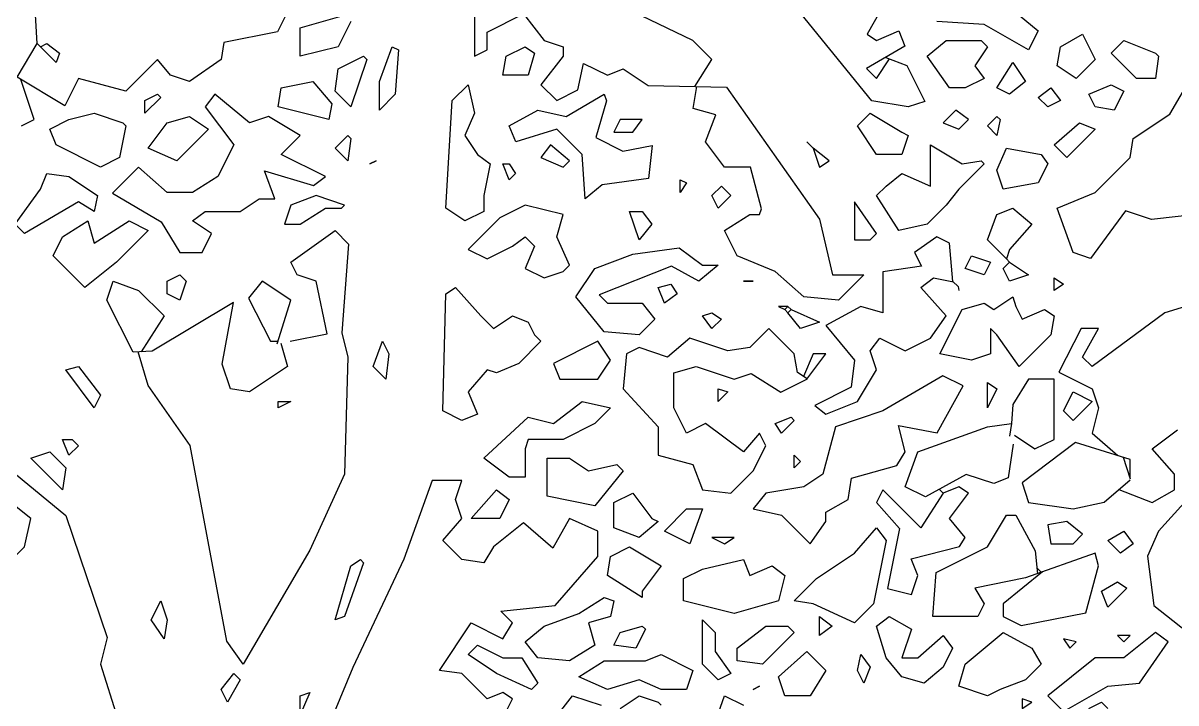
# Model space of a CAD drawing. Header units: millimetres. Extents: x 1211.91 to 1219.54, y 1029.16 to 1038.08.
# Drawn here: x 1214.841 to 1215.802, y 1034.199 to 1034.766 of the extents above; entities that cross this region are included whole.
import ezdxf

# ---------------------------------------------------------------- set-up
doc = ezdxf.new("R2010")
doc.units = ezdxf.units.MM
doc.header["$MEASUREMENT"] = 0
for name, color, linetype in [('Hojas01', 94, 'CONTINUOUS'), ('Hojas02', 62, 'CONTINUOUS'), ('Tronco', 34, 'CONTINUOUS')]:
    doc.layers.add(name, color=color, linetype=linetype)

msp = doc.modelspace()

# ---------------------------------------------------------------- linework, layer by layer
at = {"layer": 'Hojas01', "linetype": 'Continuous'}
for p, q in [((1214.85296, 1034.7493), (1214.85032, 1034.79154)), ((1215.06152, 1034.7757), (1215.05321, 1034.7592)), ((1215.22784, 1034.75881), (1215.2582, 1034.77412)), ((1215.2582, 1034.77412), (1215.27536, 1034.75194)), ((1215.5552, 1034.7757), (1215.54464, 1034.75722)), ((1215.05321, 1034.7592), (1215.00846, 1034.75036)), ((1215.22784, 1034.74402), (1215.22784, 1034.75881)), ((1215.54464, 1034.75722), (1215.55256, 1034.75194)), ((1215.55256, 1034.75194), (1215.57104, 1034.75986)), ((1215.57104, 1034.75986), (1215.57606, 1034.74719)), ((1214.8362, 1034.72132), (1214.85296, 1034.7493)), ((1214.8688, 1034.73346), (1214.85296, 1034.7493)), ((1214.8556, 1034.74666), (1214.86088, 1034.7493)), ((1214.86088, 1034.7493), (1214.87144, 1034.74138)), ((1215.00846, 1034.75036), (1215.00608, 1034.7361)), ((1215.21728, 1034.73874), (1215.22784, 1034.74402)), ((1215.27536, 1034.75194), (1215.2912, 1034.74666)), ((1215.2912, 1034.74666), (1215.2912, 1034.73874)), ((1215.57606, 1034.74719), (1215.54425, 1034.72858)), ((1214.87144, 1034.74138), (1214.8688, 1034.73346)), ((1214.95328, 1034.7361), (1214.92688, 1034.7097)), ((1214.96384, 1034.7229), (1214.95328, 1034.7361)), ((1215.00608, 1034.7361), (1214.97968, 1034.71762)), ((1215.2912, 1034.73874), (1215.27272, 1034.71498)), ((1215.55256, 1034.72026), (1215.56339, 1034.73663)), ((1215.56009, 1034.73782), (1215.57777, 1034.73109)), ((1215.30348, 1034.71063), (1215.30823, 1034.7328)), ((1215.30823, 1034.7328), (1215.32816, 1034.7229)), ((1215.32816, 1034.7229), (1215.34136, 1034.72818)), ((1215.34136, 1034.72818), (1215.36209, 1034.71432)), ((1215.54425, 1034.72858), (1215.55256, 1034.72026)), ((1214.87593, 1034.69743), (1214.8362, 1034.72132)), ((1214.85032, 1034.68594), (1214.8391, 1034.71947)), ((1214.88728, 1034.72026), (1214.87593, 1034.69743)), ((1214.92688, 1034.7097), (1214.88728, 1034.72026)), ((1214.97968, 1034.71762), (1214.96384, 1034.7229)), ((1215.27272, 1034.71498), (1215.28592, 1034.70178)), ((1215.79703, 1034.69043), (1215.81603, 1034.72317)), ((1215.0008, 1034.70706), (1214.99288, 1034.6965)), ((1215.02984, 1034.6833), (1215.0008, 1034.70706)), ((1215.28592, 1034.70178), (1215.30348, 1034.71063)), ((1215.29384, 1034.68858), (1215.32552, 1034.70706)), ((1215.32552, 1034.70706), (1215.32737, 1034.70152)), ((1215.39971, 1034.69518), (1215.40274, 1034.71353)), ((1214.99288, 1034.6965), (1215.01664, 1034.66482)), ((1215.32737, 1034.70152), (1215.31839, 1034.67103)), ((1215.41845, 1034.69004), (1215.39971, 1034.69518)), ((1214.83976, 1034.68066), (1214.85032, 1034.68594)), ((1215.04568, 1034.68858), (1215.02984, 1034.6833)), ((1215.07208, 1034.67274), (1215.04568, 1034.68858)), ((1215.24632, 1034.68066), (1215.27008, 1034.69386)), ((1215.27008, 1034.69386), (1215.29384, 1034.68858)), ((1215.41, 1034.66746), (1215.41845, 1034.69004)), ((1215.7664, 1034.6701), (1215.79703, 1034.69043)), ((1215.25173, 1034.66733), (1215.24632, 1034.68066)), ((1215.28605, 1034.67789), (1215.25173, 1034.66733)), ((1215.30704, 1034.6569), (1215.28605, 1034.67789)), ((1215.05624, 1034.6569), (1215.07208, 1034.67274)), ((1215.31839, 1034.67103), (1215.3411, 1034.65968)), ((1215.42584, 1034.64634), (1215.41, 1034.66746)), ((1215.76376, 1034.65426), (1215.7664, 1034.6701)), ((1215.01664, 1034.66482), (1215.00344, 1034.63842)), ((1215.0932, 1034.63842), (1215.05624, 1034.6569)), ((1215.30968, 1034.61994), (1215.30704, 1034.6569)), ((1215.3411, 1034.65968), (1215.36539, 1034.6643)), ((1215.36539, 1034.6643), (1215.36235, 1034.63671)), ((1215.73472, 1034.62522), (1215.76376, 1034.65426)), ((1214.93744, 1034.64634), (1214.91566, 1034.62456)), ((1214.9612, 1034.62522), (1214.93744, 1034.64634)), ((1215.00344, 1034.63842), (1214.98232, 1034.62522)), ((1215.05096, 1034.61994), (1215.04225, 1034.64318)), ((1215.04225, 1034.64318), (1215.0833, 1034.6309)), ((1215.0833, 1034.6309), (1215.0932, 1034.63842)), ((1215.44749, 1034.64634), (1215.42584, 1034.64634)), ((1215.45647, 1034.6115), (1215.44749, 1034.64634)), ((1215.32367, 1034.63156), (1215.30968, 1034.61994)), ((1215.36235, 1034.63671), (1215.32367, 1034.63156)), ((1214.91566, 1034.62456), (1214.95632, 1034.6008)), ((1214.98232, 1034.62522), (1214.9612, 1034.62522)), ((1215.02192, 1034.60938), (1215.03776, 1034.61994)), ((1215.03776, 1034.61994), (1215.05096, 1034.61994)), ((1214.98232, 1034.60146), (1214.99288, 1034.60938)), ((1214.99288, 1034.60938), (1215.02192, 1034.60938)), ((1215.45488, 1034.60674), (1215.45647, 1034.6115)), ((1214.95632, 1034.6008), (1214.97176, 1034.57506)), ((1214.99816, 1034.5909), (1214.98232, 1034.60146)), ((1215.42584, 1034.59354), (1215.44696, 1034.60674)), ((1215.44696, 1034.60674), (1215.45488, 1034.60674)), ((1214.99024, 1034.57506), (1214.99816, 1034.5909)), ((1215.06416, 1034.56714), (1215.10112, 1034.59354)), ((1215.4364, 1034.57242), (1215.42584, 1034.59354)), ((1214.97176, 1034.57506), (1214.99024, 1034.57506)), ((1215.3176, 1034.56186), (1215.34941, 1034.57374)), ((1215.34941, 1034.57374), (1215.38809, 1034.57889)), ((1215.38809, 1034.57889), (1215.40736, 1034.5645)), ((1215.46808, 1034.55922), (1215.4364, 1034.57242)), ((1215.06944, 1034.55658), (1215.06416, 1034.56714)), ((1215.30176, 1034.5381), (1215.3176, 1034.56186)), ((1215.38149, 1034.56371), (1215.3213, 1034.53969)), ((1215.40446, 1034.55117), (1215.38149, 1034.56371)), ((1215.42056, 1034.5645), (1215.40446, 1034.55117)), ((1215.40736, 1034.5645), (1215.42056, 1034.5645)), ((1214.91104, 1034.53546), (1214.91632, 1034.5513)), ((1214.91632, 1034.5513), (1214.93744, 1034.54338)), ((1215.0404, 1034.5513), (1215.02892, 1034.53692)), ((1215.06416, 1034.53546), (1215.0404, 1034.5513)), ((1215.08528, 1034.5513), (1215.06944, 1034.55658)), ((1215.09452, 1034.50735), (1215.08528, 1034.5513)), ((1215.49184, 1034.5381), (1215.46808, 1034.55922)), ((1215.542, 1034.55658), (1215.52088, 1034.53546)), ((1215.55784, 1034.55896), (1215.55784, 1034.5249)), ((1215.58952, 1034.54602), (1215.60008, 1034.55394)), ((1215.60008, 1034.55394), (1215.61658, 1034.55064)), ((1215.62041, 1034.54682), (1215.61619, 1034.55104)), ((1214.93744, 1034.54338), (1214.95856, 1034.52226)), ((1215.61064, 1034.52226), (1215.58952, 1034.54602)), ((1215.62041, 1034.54682), (1215.6212, 1034.54338)), ((1214.93282, 1034.4919), (1214.91104, 1034.53546)), ((1215.01651, 1034.53335), (1214.94879, 1034.49283)), ((1215.00714, 1034.482), (1215.01651, 1034.53335)), ((1215.02892, 1034.53692), (1215.04727, 1034.50114)), ((1215.05294, 1034.49903), (1215.06416, 1034.53546)), ((1215.32552, 1034.50906), (1215.30176, 1034.5381)), ((1215.3213, 1034.53969), (1215.32816, 1034.53282)), ((1215.32816, 1034.53282), (1215.3572, 1034.53282)), ((1215.3572, 1034.53282), (1215.36776, 1034.51962)), ((1215.52088, 1034.53546), (1215.49184, 1034.5381)), ((1214.95856, 1034.52226), (1214.93955, 1034.4923)), ((1215.53936, 1034.53018), (1215.51032, 1034.51434)), ((1215.55784, 1034.5249), (1215.53936, 1034.53018)), ((1215.59744, 1034.50378), (1215.61064, 1034.52226)), ((1215.36776, 1034.51962), (1215.35456, 1034.50642)), ((1215.51032, 1034.51434), (1215.53408, 1034.4853)), ((1215.06377, 1034.50114), (1215.09452, 1034.50735)), ((1215.35456, 1034.50642), (1215.32552, 1034.50906)), ((1215.3968, 1034.50378), (1215.37832, 1034.48794)), ((1215.42848, 1034.49322), (1215.3968, 1034.50378)), ((1215.4628, 1034.5117), (1215.44696, 1034.49586)), ((1215.48392, 1034.49058), (1215.4628, 1034.5117)), ((1215.54728, 1034.49322), (1215.5552, 1034.50378)), ((1215.5552, 1034.50378), (1215.57632, 1034.49322)), ((1215.57632, 1034.49322), (1215.59744, 1034.50378)), ((1215.72311, 1034.5117), (1215.70449, 1034.4754)), ((1214.94879, 1034.49283), (1214.93282, 1034.4919)), ((1215.04727, 1034.50114), (1215.0536, 1034.50114)), ((1215.05598, 1034.49956), (1215.06152, 1034.48002)), ((1215.35456, 1034.49586), (1215.344, 1034.49058)), ((1215.37832, 1034.48794), (1215.35456, 1034.49586)), ((1215.44696, 1034.49586), (1215.42848, 1034.49322)), ((1215.55256, 1034.47738), (1215.54728, 1034.49322)), ((1215.344, 1034.49058), (1215.34136, 1034.46154)), ((1215.48656, 1034.47514), (1215.48392, 1034.49058)), ((1215.49976, 1034.49058), (1215.49171, 1034.47184)), ((1215.49448, 1034.46946), (1215.51032, 1034.49058)), ((1215.51032, 1034.49058), (1215.49976, 1034.49058)), ((1215.53408, 1034.4853), (1215.53131, 1034.46286)), ((1215.014, 1034.46154), (1215.00714, 1034.482)), ((1215.06152, 1034.48002), (1215.02984, 1034.4589)), ((1215.3836, 1034.47474), (1215.40208, 1034.48002)), ((1215.3836, 1034.4457), (1215.3836, 1034.47474)), ((1215.40208, 1034.48002), (1215.43376, 1034.46946)), ((1215.43376, 1034.46946), (1215.44802, 1034.47422)), ((1215.44802, 1034.47422), (1215.47257, 1034.45851)), ((1215.49475, 1034.46986), (1215.48656, 1034.47514)), ((1215.53672, 1034.45098), (1215.55256, 1034.47738)), ((1215.70449, 1034.4754), (1215.73208, 1034.46154)), ((1215.47257, 1034.45851), (1215.49488, 1034.46973)), ((1215.60761, 1034.47237), (1215.55771, 1034.44306)), ((1215.62463, 1034.46379), (1215.60761, 1034.47237)), ((1215.67928, 1034.46946), (1215.66608, 1034.44834)), ((1215.7004, 1034.46946), (1215.67928, 1034.46946)), ((1215.7004, 1034.4193), (1215.7004, 1034.46946)), ((1215.02984, 1034.4589), (1215.014, 1034.46154)), ((1215.34136, 1034.46154), (1215.3704, 1034.42986)), ((1215.53131, 1034.46286), (1215.50095, 1034.44755)), ((1215.60312, 1034.42485), (1215.62463, 1034.46379)), ((1215.73208, 1034.46154), (1215.73736, 1034.4457)), ((1215.39416, 1034.42458), (1215.3836, 1034.4457)), ((1215.50095, 1034.44755), (1215.51032, 1034.44042)), ((1215.51032, 1034.44042), (1215.53672, 1034.45098)), ((1215.66608, 1034.44834), (1215.66489, 1034.43237)), ((1215.73736, 1034.4457), (1215.73208, 1034.42458)), ((1215.55771, 1034.44306), (1215.51824, 1034.42986)), ((1215.3704, 1034.42986), (1215.3704, 1034.4061)), ((1215.41, 1034.4325), (1215.39416, 1034.42458)), ((1215.44168, 1034.40874), (1215.41, 1034.4325)), ((1215.51824, 1034.42986), (1215.50768, 1034.39026)), ((1215.57632, 1034.40874), (1215.57078, 1034.43079)), ((1215.57078, 1034.43079), (1215.60312, 1034.42485)), ((1215.58688, 1034.40874), (1215.64496, 1034.42986)), ((1215.64496, 1034.42986), (1215.66489, 1034.43237)), ((1215.66489, 1034.43237), (1215.66344, 1034.42194)), ((1215.78224, 1034.41138), (1215.80336, 1034.42722)), ((1215.45488, 1034.42458), (1215.44168, 1034.40874)), ((1215.46016, 1034.41402), (1215.45488, 1034.42458)), ((1215.6674, 1034.42274), (1215.68456, 1034.41138)), ((1215.71822, 1034.4168), (1215.67374, 1034.38314)), ((1215.68456, 1034.41138), (1215.7004, 1034.4193)), ((1215.76376, 1034.40254), (1215.71822, 1034.4168)), ((1215.73208, 1034.42458), (1215.7536, 1034.40571)), ((1215.4496, 1034.3929), (1215.46016, 1034.41402)), ((1215.56946, 1034.39739), (1215.57632, 1034.40874)), ((1215.57632, 1034.3797), (1215.58688, 1034.40874)), ((1215.66635, 1034.41521), (1215.66225, 1034.3871)), ((1215.80072, 1034.39026), (1215.78224, 1034.41138)), ((1215.3704, 1034.4061), (1215.39944, 1034.39818)), ((1215.39944, 1034.39818), (1215.40736, 1034.37706)), ((1215.53171, 1034.38696), (1215.56946, 1034.39739)), ((1215.76429, 1034.38604), (1215.75822, 1034.40426)), ((1215.76376, 1034.38762), (1215.76376, 1034.40254)), ((1215.43112, 1034.37442), (1215.4496, 1034.3929)), ((1215.50768, 1034.39026), (1215.49184, 1034.3797)), ((1215.5288, 1034.36914), (1215.53171, 1034.38696)), ((1215.62727, 1034.39), (1215.59322, 1034.37126)), ((1215.65024, 1034.38234), (1215.62727, 1034.39)), ((1215.66225, 1034.3871), (1215.65024, 1034.38234)), ((1215.80072, 1034.37706), (1215.80072, 1034.39026)), ((1215.20144, 1034.36914), (1215.20672, 1034.38498)), ((1215.49184, 1034.3797), (1215.46016, 1034.37442)), ((1215.59322, 1034.37126), (1215.57632, 1034.3797)), ((1215.608, 1034.37442), (1215.60483, 1034.37759)), ((1215.6212, 1034.3797), (1215.608, 1034.37442)), ((1215.62912, 1034.37442), (1215.6212, 1034.3797)), ((1215.67374, 1034.38314), (1215.67928, 1034.3665)), ((1215.74211, 1034.36703), (1215.76376, 1034.38564)), ((1215.75452, 1034.37759), (1215.78224, 1034.3665)), ((1215.20672, 1034.3533), (1215.20144, 1034.36914)), ((1215.40736, 1034.37706), (1215.43112, 1034.37442)), ((1215.46016, 1034.37442), (1215.4496, 1034.36122)), ((1215.51032, 1034.35858), (1215.5288, 1034.36914)), ((1215.55784, 1034.37706), (1215.55256, 1034.3665)), ((1215.58952, 1034.34538), (1215.55784, 1034.37706)), ((1215.608, 1034.37442), (1215.58952, 1034.34538)), ((1215.61328, 1034.3533), (1215.62912, 1034.37442)), ((1215.78224, 1034.3665), (1215.80072, 1034.37706)), ((1215.81128, 1034.36914), (1215.78752, 1034.34274)), ((1214.84768, 1034.3533), (1214.83395, 1034.36426)), ((1215.4496, 1034.36122), (1215.47336, 1034.35594)), ((1215.51032, 1034.35066), (1215.51032, 1034.35858)), ((1215.55256, 1034.3665), (1215.57157, 1034.34486)), ((1215.67928, 1034.3665), (1215.71624, 1034.36122)), ((1215.71624, 1034.36122), (1215.74211, 1034.36703)), ((1214.8424, 1034.32954), (1214.84768, 1034.3533)), ((1215.19088, 1034.33482), (1215.20672, 1034.3533)), ((1215.25833, 1034.34974), (1215.23312, 1034.32954)), ((1215.28275, 1034.32862), (1215.25833, 1034.34974)), ((1215.29648, 1034.3533), (1215.28275, 1034.32862)), ((1215.32024, 1034.34274), (1215.29648, 1034.3533)), ((1215.47336, 1034.35594), (1215.49712, 1034.33218)), ((1215.49712, 1034.33218), (1215.51032, 1034.35066)), ((1215.62648, 1034.33746), (1215.61328, 1034.3533)), ((1215.64496, 1034.32954), (1215.6608, 1034.35594)), ((1215.6608, 1034.35594), (1215.66872, 1034.35594)), ((1215.66872, 1034.35594), (1215.68483, 1034.32638)), ((1215.32024, 1034.32162), (1215.32024, 1034.34274)), ((1215.57157, 1034.34486), (1215.56167, 1034.29496)), ((1215.78752, 1034.34274), (1215.77828, 1034.32189)), ((1214.82656, 1034.3137), (1214.8424, 1034.32954)), ((1215.20672, 1034.31898), (1215.19088, 1034.33482)), ((1215.23312, 1034.32954), (1215.2252, 1034.31634)), ((1215.58134, 1034.31951), (1215.6216, 1034.33007)), ((1215.60219, 1034.30816), (1215.64496, 1034.32954)), ((1215.6216, 1034.33007), (1215.62648, 1034.33746)), ((1215.28447, 1034.2807), (1215.32024, 1034.32162)), ((1215.73472, 1034.32426), (1215.67651, 1034.30367)), ((1215.68483, 1034.32638), (1215.68654, 1034.30724)), ((1215.73736, 1034.3137), (1215.73472, 1034.32426)), ((1215.77828, 1034.32189), (1215.78369, 1034.28084)), ((1215.2252, 1034.31634), (1215.20672, 1034.31898)), ((1215.58688, 1034.30578), (1215.58134, 1034.31951)), ((1215.68984, 1034.30842), (1215.68601, 1034.31225)), ((1215.72693, 1034.2745), (1215.73736, 1034.3137)), ((1215.5816, 1034.28994), (1215.58688, 1034.30578)), ((1215.59942, 1034.27146), (1215.60219, 1034.30816)), ((1215.67651, 1034.30367), (1215.6344, 1034.29522)), ((1215.69077, 1034.30869), (1215.65816, 1034.28202)), ((1215.56167, 1034.29496), (1215.5816, 1034.28994)), ((1215.6344, 1034.29522), (1215.64232, 1034.28202)), ((1215.64232, 1034.28202), (1215.63704, 1034.27146)), ((1215.65816, 1034.28202), (1215.65816, 1034.27146)), ((1215.23919, 1034.27595), (1215.28447, 1034.2807)), ((1215.24896, 1034.26618), (1215.23919, 1034.27595)), ((1215.67308, 1034.26394), (1215.72693, 1034.2745)), ((1215.78369, 1034.28084), (1215.82184, 1034.25034)), ((1215.18824, 1034.22658), (1215.21464, 1034.26618)), ((1215.21464, 1034.26618), (1215.24104, 1034.25298)), ((1215.24104, 1034.25298), (1215.24896, 1034.26618)), ((1215.63704, 1034.27146), (1215.59942, 1034.27146)), ((1215.65816, 1034.27146), (1215.67308, 1034.26394)), ((1215.20672, 1034.22394), (1215.18824, 1034.22658)), ((1215.22784, 1034.20282), (1215.20672, 1034.22394)), ((1215.24104, 1034.2081), (1215.22784, 1034.20282)), ((1215.24896, 1034.20282), (1215.24104, 1034.2081)), ((1215.24368, 1034.19226), (1215.24896, 1034.20282))]:
    msp.add_line(p, q, dxfattribs=at)
at = {"layer": 'Hojas02', "linetype": 'Continuous'}
for p, q in [((1215.07208, 1034.7625), (1215.10904, 1034.77306)), ((1215.67136, 1034.77306), (1215.6872, 1034.75986)), ((1215.07208, 1034.73874), (1215.07208, 1034.7625)), ((1215.11432, 1034.76778), (1215.10376, 1034.74666)), ((1215.64232, 1034.76514), (1215.60272, 1034.76778)), ((1215.67928, 1034.74402), (1215.64232, 1034.76514)), ((1215.6872, 1034.75986), (1215.67928, 1034.74402)), ((1215.70568, 1034.74666), (1215.72416, 1034.75722)), ((1215.72416, 1034.75722), (1215.73472, 1034.7361)), ((1215.10376, 1034.74666), (1215.07208, 1034.73874)), ((1215.13808, 1034.71762), (1215.14864, 1034.74666)), ((1215.14864, 1034.74666), (1215.15392, 1034.74402)), ((1215.15392, 1034.74402), (1215.15128, 1034.70706)), ((1215.24368, 1034.73874), (1215.25952, 1034.74666)), ((1215.25952, 1034.74666), (1215.26744, 1034.74138)), ((1215.5948, 1034.73874), (1215.61064, 1034.75194)), ((1215.61064, 1034.75194), (1215.63968, 1034.75194)), ((1215.64496, 1034.74666), (1215.6344, 1034.73082)), ((1215.63968, 1034.75194), (1215.64496, 1034.74666)), ((1215.70304, 1034.73082), (1215.70568, 1034.74666)), ((1215.74792, 1034.74138), (1215.75848, 1034.75194)), ((1215.75848, 1034.75194), (1215.78488, 1034.74138)), ((1215.10376, 1034.72818), (1215.12488, 1034.73874)), ((1215.12752, 1034.7361), (1215.11432, 1034.6965)), ((1215.12488, 1034.73874), (1215.12752, 1034.7361)), ((1215.24104, 1034.7229), (1215.24368, 1034.73874)), ((1215.26744, 1034.74138), (1215.26216, 1034.7229)), ((1215.61328, 1034.71234), (1215.5948, 1034.73874)), ((1215.65288, 1034.71234), (1215.66608, 1034.73346)), ((1215.66608, 1034.73346), (1215.67664, 1034.71762)), ((1215.73472, 1034.7361), (1215.71888, 1034.72026)), ((1215.76904, 1034.72026), (1215.74792, 1034.74138)), ((1215.78488, 1034.74138), (1215.78752, 1034.73874)), ((1215.78752, 1034.73874), (1215.78488, 1034.72026)), ((1215.10112, 1034.7097), (1215.10376, 1034.72818)), ((1215.6344, 1034.73082), (1215.64232, 1034.72026)), ((1215.71888, 1034.72026), (1215.70304, 1034.73082)), ((1215.05624, 1034.71234), (1215.08264, 1034.71762)), ((1215.08264, 1034.71762), (1215.09848, 1034.69914)), ((1215.13808, 1034.69386), (1215.13808, 1034.71762)), ((1215.212, 1034.71498), (1215.21728, 1034.69122)), ((1215.26216, 1034.7229), (1215.24104, 1034.7229)), ((1215.64232, 1034.72026), (1215.62648, 1034.71234)), ((1215.67664, 1034.71762), (1215.66344, 1034.70706)), ((1215.72944, 1034.70706), (1215.74792, 1034.71498)), ((1215.74792, 1034.71498), (1215.75848, 1034.7097)), ((1215.78488, 1034.72026), (1215.76904, 1034.72026)), ((1214.94272, 1034.70178), (1214.95328, 1034.70706)), ((1214.95592, 1034.70442), (1214.94272, 1034.69122)), ((1214.95328, 1034.70706), (1214.95592, 1034.70442)), ((1215.0536, 1034.6965), (1215.05624, 1034.71234)), ((1215.11432, 1034.6965), (1215.10112, 1034.7097)), ((1215.15128, 1034.70706), (1215.13808, 1034.69386)), ((1215.62648, 1034.71234), (1215.61328, 1034.71234)), ((1215.66344, 1034.70706), (1215.65288, 1034.71234)), ((1215.6872, 1034.70442), (1215.69776, 1034.71234)), ((1215.69512, 1034.6965), (1215.6872, 1034.70442)), ((1215.69776, 1034.71234), (1215.70568, 1034.70178)), ((1215.73472, 1034.6965), (1215.72944, 1034.70706)), ((1215.75848, 1034.7097), (1215.75056, 1034.69386)), ((1214.94272, 1034.69122), (1214.94272, 1034.70178)), ((1215.09584, 1034.68594), (1215.0536, 1034.6965)), ((1215.09848, 1034.69914), (1215.09584, 1034.68594)), ((1215.70568, 1034.70178), (1215.69512, 1034.6965)), ((1215.75056, 1034.69386), (1215.73472, 1034.6965)), ((1214.86352, 1034.67802), (1214.87936, 1034.68594)), ((1214.87936, 1034.68594), (1214.90048, 1034.69122)), ((1214.90048, 1034.69122), (1214.92424, 1034.6833)), ((1214.9612, 1034.6833), (1214.97968, 1034.68858)), ((1214.97968, 1034.68858), (1214.99552, 1034.67802)), ((1215.21728, 1034.69122), (1215.20936, 1034.67274)), ((1215.33872, 1034.68594), (1215.33344, 1034.67538)), ((1215.3572, 1034.68594), (1215.33872, 1034.68594)), ((1215.34928, 1034.67538), (1215.3572, 1034.68594)), ((1215.53672, 1034.68066), (1215.54728, 1034.69122)), ((1215.54728, 1034.69122), (1215.57368, 1034.67538)), ((1215.61856, 1034.69386), (1215.608, 1034.6833)), ((1215.62912, 1034.68594), (1215.61856, 1034.69386)), ((1215.6212, 1034.67802), (1215.62912, 1034.68594)), ((1215.64496, 1034.68066), (1215.65288, 1034.68858)), ((1215.65288, 1034.68858), (1215.65552, 1034.68594)), ((1215.65552, 1034.68594), (1215.65288, 1034.67274)), ((1214.8688, 1034.66482), (1214.86352, 1034.67802)), ((1214.92688, 1034.68066), (1214.9216, 1034.65426)), ((1214.92424, 1034.6833), (1214.92688, 1034.68066)), ((1214.94536, 1034.66218), (1214.9612, 1034.6833)), ((1214.99552, 1034.67802), (1214.96912, 1034.65162)), ((1215.33344, 1034.67538), (1215.34928, 1034.67538)), ((1215.55256, 1034.6569), (1215.53672, 1034.68066)), ((1215.57368, 1034.67538), (1215.57896, 1034.67274)), ((1215.608, 1034.6833), (1215.6212, 1034.67802)), ((1215.65288, 1034.67274), (1215.64496, 1034.68066)), ((1215.7004, 1034.66482), (1215.72152, 1034.6833)), ((1215.73472, 1034.67802), (1215.71096, 1034.65426)), ((1215.72152, 1034.6833), (1215.73472, 1034.67802)), ((1215.10112, 1034.66218), (1215.11168, 1034.67274)), ((1215.11168, 1034.67274), (1215.11432, 1034.6701)), ((1215.11432, 1034.6701), (1215.11168, 1034.65162)), ((1215.20936, 1034.67274), (1215.21992, 1034.6569)), ((1215.49976, 1034.66218), (1215.49448, 1034.66746)), ((1215.49448, 1034.66746), (1215.49976, 1034.66218)), ((1215.57896, 1034.67274), (1215.57368, 1034.6569)), ((1214.90576, 1034.64634), (1214.8688, 1034.66482)), ((1214.96912, 1034.65162), (1214.94536, 1034.66218)), ((1215.11168, 1034.65162), (1215.10112, 1034.66218)), ((1215.21992, 1034.6569), (1215.23048, 1034.64898)), ((1215.28064, 1034.66482), (1215.27272, 1034.65426)), ((1215.29648, 1034.65162), (1215.28064, 1034.66482)), ((1215.49976, 1034.66218), (1215.50504, 1034.64634)), ((1215.51296, 1034.65162), (1215.49976, 1034.66218)), ((1215.57368, 1034.6569), (1215.55256, 1034.6569)), ((1215.59744, 1034.64634), (1215.59744, 1034.66482)), ((1215.59744, 1034.66482), (1215.62384, 1034.64898)), ((1215.65288, 1034.6437), (1215.6608, 1034.66218)), ((1215.6608, 1034.66218), (1215.68984, 1034.6569)), ((1215.68984, 1034.6569), (1215.69512, 1034.64898)), ((1215.71096, 1034.65426), (1215.7004, 1034.66482)), ((1214.9216, 1034.65426), (1214.90576, 1034.64634)), ((1215.13544, 1034.65162), (1215.13016, 1034.64898)), ((1215.13016, 1034.64898), (1215.13544, 1034.65162)), ((1215.23048, 1034.64898), (1215.2252, 1034.62258)), ((1215.24632, 1034.63578), (1215.24104, 1034.64898)), ((1215.24104, 1034.64898), (1215.24632, 1034.64898)), ((1215.24632, 1034.64898), (1215.2516, 1034.64106)), ((1215.27272, 1034.65426), (1215.2912, 1034.64634)), ((1215.2912, 1034.64634), (1215.29648, 1034.65162)), ((1215.50504, 1034.64634), (1215.51296, 1034.65162)), ((1215.64232, 1034.64898), (1215.6212, 1034.62786)), ((1215.62384, 1034.64898), (1215.63968, 1034.65162)), ((1215.63968, 1034.65162), (1215.64232, 1034.64898)), ((1215.69512, 1034.64898), (1215.6872, 1034.63314)), ((1214.8556, 1034.62786), (1214.86088, 1034.64106)), ((1214.86088, 1034.64106), (1214.87936, 1034.63842)), ((1214.87936, 1034.63842), (1214.90312, 1034.62258)), ((1215.2516, 1034.64106), (1215.24632, 1034.63578)), ((1215.56048, 1034.6305), (1215.57368, 1034.64106)), ((1215.57368, 1034.64106), (1215.59744, 1034.6305)), ((1215.59744, 1034.6305), (1215.59744, 1034.64634)), ((1215.65816, 1034.62786), (1215.65288, 1034.6437)), ((1214.83448, 1034.59882), (1214.8556, 1034.62786)), ((1215.38888, 1034.62522), (1215.38888, 1034.63578)), ((1215.38888, 1034.63578), (1215.39416, 1034.63314)), ((1215.39416, 1034.63314), (1215.38888, 1034.62522)), ((1215.41528, 1034.62258), (1215.4232, 1034.6305)), ((1215.4232, 1034.6305), (1215.43112, 1034.62258)), ((1215.55256, 1034.62258), (1215.56048, 1034.6305)), ((1215.6212, 1034.62786), (1215.61064, 1034.61466)), ((1215.6872, 1034.63314), (1215.65816, 1034.62786)), ((1214.90312, 1034.62258), (1214.90048, 1034.60938)), ((1215.08528, 1034.62258), (1215.06416, 1034.61466)), ((1215.10904, 1034.61466), (1215.08528, 1034.62258)), ((1215.2252, 1034.62258), (1215.2252, 1034.60938)), ((1215.42056, 1034.61202), (1215.41528, 1034.62258)), ((1215.43112, 1034.62258), (1215.42056, 1034.61202)), ((1215.57104, 1034.59354), (1215.55256, 1034.62258)), ((1214.88728, 1034.6173), (1214.8424, 1034.5909)), ((1214.90048, 1034.60938), (1214.88728, 1034.6173)), ((1215.06416, 1034.61466), (1215.05888, 1034.59882)), ((1215.07208, 1034.59882), (1215.0932, 1034.61202)), ((1215.0932, 1034.61202), (1215.1064, 1034.61202)), ((1215.1064, 1034.61202), (1215.10904, 1034.61466)), ((1215.2252, 1034.60938), (1215.20936, 1034.60146)), ((1215.25952, 1034.61466), (1215.2384, 1034.6041)), ((1215.2912, 1034.60674), (1215.25952, 1034.61466)), ((1215.35456, 1034.58562), (1215.34664, 1034.60938)), ((1215.34664, 1034.60938), (1215.3572, 1034.60938)), ((1215.3572, 1034.60938), (1215.36512, 1034.59882)), ((1215.55256, 1034.5909), (1215.53408, 1034.6173)), ((1215.53408, 1034.6173), (1215.53408, 1034.58562)), ((1215.61064, 1034.61466), (1215.5948, 1034.59882)), ((1215.65288, 1034.60674), (1215.66608, 1034.61202)), ((1215.66608, 1034.61202), (1215.68192, 1034.59882)), ((1214.8424, 1034.5909), (1214.83448, 1034.59882)), ((1214.87408, 1034.58826), (1214.8952, 1034.60146)), ((1214.8952, 1034.60146), (1214.90048, 1034.58298)), ((1214.90048, 1034.58298), (1214.92952, 1034.60146)), ((1214.92952, 1034.60146), (1214.94536, 1034.59354)), ((1215.05888, 1034.59882), (1215.07208, 1034.59882)), ((1215.2384, 1034.6041), (1215.212, 1034.5777)), ((1215.28592, 1034.58826), (1215.2912, 1034.60674)), ((1215.36512, 1034.59882), (1215.35456, 1034.58562)), ((1215.5948, 1034.59882), (1215.57104, 1034.59354)), ((1215.64496, 1034.58562), (1215.65288, 1034.60674)), ((1215.68192, 1034.59882), (1215.66344, 1034.5777)), ((1214.94536, 1034.59354), (1214.91896, 1034.56714)), ((1215.54728, 1034.58562), (1215.55256, 1034.5909)), ((1214.86616, 1034.57242), (1214.87408, 1034.58826)), ((1215.22784, 1034.56978), (1215.24896, 1034.58034)), ((1215.24896, 1034.58034), (1215.25952, 1034.58826)), ((1215.25952, 1034.58826), (1215.26744, 1034.58034)), ((1215.26744, 1034.58034), (1215.25952, 1034.56186)), ((1215.29648, 1034.5645), (1215.28592, 1034.58826)), ((1215.53408, 1034.58562), (1215.54728, 1034.58562)), ((1215.6608, 1034.56978), (1215.64496, 1034.58562)), ((1214.89256, 1034.54602), (1214.86616, 1034.57242)), ((1215.212, 1034.5777), (1215.22784, 1034.56978)), ((1215.62648, 1034.56186), (1215.63176, 1034.57242)), ((1215.63176, 1034.57242), (1215.6476, 1034.56714)), ((1215.66344, 1034.5777), (1215.6608, 1034.56978)), ((1215.66344, 1034.56714), (1215.6608, 1034.56978)), ((1214.91896, 1034.56714), (1214.89256, 1034.54602)), ((1215.25952, 1034.56186), (1215.27536, 1034.55394)), ((1215.2912, 1034.55922), (1215.29648, 1034.5645)), ((1215.64232, 1034.55658), (1215.62648, 1034.56186)), ((1215.6476, 1034.56714), (1215.64232, 1034.55658)), ((1215.65816, 1034.56186), (1215.66344, 1034.56714)), ((1215.66344, 1034.5513), (1215.65816, 1034.56186)), ((1215.66344, 1034.56714), (1215.67928, 1034.55658)), ((1214.9612, 1034.5513), (1214.97176, 1034.55658)), ((1214.9612, 1034.54074), (1214.9612, 1034.5513)), ((1214.97176, 1034.55658), (1214.97704, 1034.5513)), ((1214.97704, 1034.5513), (1214.97176, 1034.53546)), ((1215.27536, 1034.55394), (1215.2912, 1034.55922)), ((1215.4496, 1034.5513), (1215.44168, 1034.5513)), ((1215.44168, 1034.5513), (1215.4496, 1034.5513)), ((1215.67928, 1034.55658), (1215.66344, 1034.5513)), ((1215.7004, 1034.54338), (1215.7004, 1034.55394)), ((1215.7004, 1034.55394), (1215.70832, 1034.54866)), ((1214.97176, 1034.53546), (1214.9612, 1034.54074)), ((1215.20144, 1034.54602), (1215.22256, 1034.52226)), ((1215.3704, 1034.54602), (1215.38096, 1034.54866)), ((1215.37568, 1034.53282), (1215.3704, 1034.54602)), ((1215.38624, 1034.54074), (1215.37568, 1034.53282)), ((1215.38096, 1034.54866), (1215.38624, 1034.54074)), ((1215.70832, 1034.54866), (1215.7004, 1034.54338)), ((1215.62384, 1034.52754), (1215.64232, 1034.53282)), ((1215.64232, 1034.53282), (1215.65024, 1034.52754)), ((1215.65024, 1034.52754), (1215.66608, 1034.5381)), ((1215.66608, 1034.5381), (1215.66872, 1034.53018)), ((1215.22256, 1034.52226), (1215.23312, 1034.5117)), ((1215.23312, 1034.5117), (1215.24896, 1034.52226)), ((1215.24896, 1034.52226), (1215.26216, 1034.51698)), ((1215.40736, 1034.52226), (1215.41528, 1034.5249)), ((1215.41528, 1034.5117), (1215.40736, 1034.52226)), ((1215.41528, 1034.5249), (1215.4232, 1034.51962)), ((1215.47864, 1034.53018), (1215.47072, 1034.53018)), ((1215.47072, 1034.53018), (1215.476, 1034.52754)), ((1215.47864, 1034.53018), (1215.476, 1034.52754)), ((1215.47864, 1034.5249), (1215.476, 1034.52754)), ((1215.48128, 1034.52754), (1215.47864, 1034.53018)), ((1215.48128, 1034.52754), (1215.47864, 1034.5249)), ((1215.4892, 1034.5117), (1215.47864, 1034.5249)), ((1215.48128, 1034.52754), (1215.50504, 1034.51698)), ((1215.60536, 1034.49058), (1215.62384, 1034.52754)), ((1215.66872, 1034.53018), (1215.674, 1034.51962)), ((1215.674, 1034.51962), (1215.69248, 1034.52754)), ((1215.69248, 1034.52754), (1215.7004, 1034.52226)), ((1215.7004, 1034.52226), (1215.69776, 1034.50642)), ((1215.26216, 1034.51698), (1215.26744, 1034.50642)), ((1215.4232, 1034.51962), (1215.41528, 1034.5117)), ((1215.50504, 1034.51698), (1215.4892, 1034.5117)), ((1215.26744, 1034.50642), (1215.27272, 1034.50114)), ((1215.65288, 1034.50642), (1215.6476, 1034.5117)), ((1215.6476, 1034.5117), (1215.6476, 1034.49058)), ((1215.67136, 1034.48002), (1215.65288, 1034.50642)), ((1215.69776, 1034.50642), (1215.67136, 1034.48002)), ((1215.27272, 1034.50114), (1215.25424, 1034.48266)), ((1215.32024, 1034.50114), (1215.28328, 1034.48266)), ((1215.3308, 1034.4853), (1215.32024, 1034.50114)), ((1215.32024, 1034.46946), (1215.3308, 1034.4853)), ((1215.63176, 1034.4853), (1215.60536, 1034.49058)), ((1215.6476, 1034.49058), (1215.63176, 1034.4853)), ((1215.22784, 1034.47738), (1215.212, 1034.4589)), ((1215.23576, 1034.47474), (1215.22784, 1034.47738)), ((1215.25424, 1034.48266), (1215.23576, 1034.47474)), ((1215.28328, 1034.48266), (1215.28856, 1034.46946)), ((1215.28856, 1034.46946), (1215.32024, 1034.46946)), ((1215.64496, 1034.4457), (1215.64496, 1034.46682)), ((1215.64496, 1034.46682), (1215.65288, 1034.46154)), ((1215.212, 1034.4589), (1215.21992, 1034.44042)), ((1215.42056, 1034.45098), (1215.42056, 1034.46154)), ((1215.42056, 1034.46154), (1215.42848, 1034.4589)), ((1215.42848, 1034.4589), (1215.42056, 1034.45098)), ((1215.65288, 1034.46154), (1215.64496, 1034.4457)), ((1215.70832, 1034.44306), (1215.71624, 1034.4589)), ((1215.71624, 1034.4589), (1215.73208, 1034.45098)), ((1215.06416, 1034.45098), (1215.0536, 1034.4457)), ((1215.0536, 1034.4457), (1215.0536, 1034.45098)), ((1215.0536, 1034.45098), (1215.06416, 1034.45098)), ((1215.28328, 1034.4325), (1215.30704, 1034.45098)), ((1215.30704, 1034.45098), (1215.3308, 1034.4457)), ((1215.3308, 1034.4457), (1215.3176, 1034.4325)), ((1215.73208, 1034.45098), (1215.71624, 1034.43514)), ((1215.21992, 1034.44042), (1215.20672, 1034.43514)), ((1215.2252, 1034.40346), (1215.26216, 1034.43778)), ((1215.26216, 1034.43778), (1215.28328, 1034.4325)), ((1215.46808, 1034.4325), (1215.48128, 1034.43778)), ((1215.48392, 1034.43514), (1215.47336, 1034.42458)), ((1215.48128, 1034.43778), (1215.48392, 1034.43514)), ((1215.71624, 1034.43514), (1215.70832, 1034.44306)), ((1215.3176, 1034.4325), (1215.2912, 1034.4193)), ((1215.47336, 1034.42458), (1215.46808, 1034.4325)), ((1215.26216, 1034.4193), (1215.25952, 1034.41138)), ((1215.2912, 1034.4193), (1215.26216, 1034.4193)), ((1215.25952, 1034.41138), (1215.25952, 1034.38762)), ((1215.24632, 1034.38762), (1215.2252, 1034.40346)), ((1215.278, 1034.37178), (1215.278, 1034.40346)), ((1215.278, 1034.40346), (1215.29648, 1034.40346)), ((1215.29648, 1034.40346), (1215.31232, 1034.3929)), ((1215.31232, 1034.3929), (1215.33608, 1034.39818)), ((1215.33608, 1034.39818), (1215.34136, 1034.3929)), ((1215.48392, 1034.39554), (1215.48392, 1034.4061)), ((1215.48392, 1034.4061), (1215.4892, 1034.40082)), ((1215.4892, 1034.40082), (1215.48392, 1034.39554)), ((1215.25952, 1034.38762), (1215.24632, 1034.38762)), ((1215.34136, 1034.3929), (1215.3176, 1034.36386)), ((1215.21464, 1034.3533), (1215.23576, 1034.37706)), ((1215.23576, 1034.37706), (1215.24632, 1034.36914)), ((1215.24632, 1034.36914), (1215.2384, 1034.3533)), ((1215.3176, 1034.36386), (1215.278, 1034.37178)), ((1215.33344, 1034.3665), (1215.34928, 1034.37442)), ((1215.34928, 1034.37442), (1215.36512, 1034.3533)), ((1215.33344, 1034.34538), (1215.33344, 1034.3665)), ((1215.37568, 1034.34274), (1215.39416, 1034.36122)), ((1215.39416, 1034.36122), (1215.40736, 1034.36122)), ((1215.40736, 1034.36122), (1215.3968, 1034.33218)), ((1215.2384, 1034.3533), (1215.21464, 1034.3533)), ((1215.3704, 1034.35066), (1215.35456, 1034.33746)), ((1215.36512, 1034.3533), (1215.3704, 1034.35066)), ((1215.71096, 1034.35066), (1215.69512, 1034.34802)), ((1215.72416, 1034.3401), (1215.71096, 1034.35066)), ((1215.35456, 1034.33746), (1215.33344, 1034.34538)), ((1215.3968, 1034.33218), (1215.37568, 1034.34274)), ((1215.53408, 1034.32426), (1215.55256, 1034.34538)), ((1215.55256, 1034.34538), (1215.56048, 1034.33482)), ((1215.69512, 1034.34802), (1215.69776, 1034.33218)), ((1215.71624, 1034.33218), (1215.72416, 1034.3401)), ((1215.74528, 1034.33482), (1215.75848, 1034.34274)), ((1215.75848, 1034.34274), (1215.7664, 1034.33218)), ((1215.3308, 1034.32162), (1215.34664, 1034.32954)), ((1215.34664, 1034.32954), (1215.37304, 1034.3137)), ((1215.43376, 1034.33746), (1215.41528, 1034.33746)), ((1215.41528, 1034.33746), (1215.42584, 1034.33218)), ((1215.42584, 1034.33218), (1215.43376, 1034.33746)), ((1215.56048, 1034.33482), (1215.54992, 1034.28202)), ((1215.69776, 1034.33218), (1215.71624, 1034.33218)), ((1215.75584, 1034.32426), (1215.74528, 1034.33482)), ((1215.7664, 1034.33218), (1215.75584, 1034.32426)), ((1215.32816, 1034.30578), (1215.3308, 1034.32162)), ((1215.5024, 1034.30314), (1215.53408, 1034.32426)), ((1215.37304, 1034.3137), (1215.3572, 1034.29258)), ((1215.39152, 1034.30314), (1215.40736, 1034.31106)), ((1215.40736, 1034.31106), (1215.44168, 1034.31898)), ((1215.44168, 1034.31898), (1215.44696, 1034.30578)), ((1215.44696, 1034.30578), (1215.46544, 1034.3137)), ((1215.46544, 1034.3137), (1215.476, 1034.30578)), ((1215.3572, 1034.2873), (1215.32816, 1034.30578)), ((1215.39152, 1034.28466), (1215.39152, 1034.30314)), ((1215.476, 1034.30578), (1215.47072, 1034.28466)), ((1215.48392, 1034.28466), (1215.5024, 1034.30314)), ((1215.74, 1034.29258), (1215.7532, 1034.3005)), ((1215.7532, 1034.3005), (1215.76112, 1034.29522)), ((1215.3572, 1034.29258), (1215.3572, 1034.2873)), ((1215.74528, 1034.27938), (1215.74, 1034.29258)), ((1215.76112, 1034.29522), (1215.74528, 1034.27938)), ((1215.3044, 1034.2741), (1215.32552, 1034.2873)), ((1215.32552, 1034.2873), (1215.33344, 1034.28466)), ((1215.33344, 1034.28466), (1215.3308, 1034.27146)), ((1215.43376, 1034.2741), (1215.39152, 1034.28466)), ((1215.47072, 1034.28466), (1215.43376, 1034.2741)), ((1215.49976, 1034.28202), (1215.48392, 1034.28466)), ((1215.53408, 1034.26618), (1215.49976, 1034.28202)), ((1215.54992, 1034.28202), (1215.53408, 1034.26618)), ((1215.27536, 1034.26354), (1215.3044, 1034.2741)), ((1215.25952, 1034.25034), (1215.27536, 1034.26354)), ((1215.3308, 1034.27146), (1215.31232, 1034.26618)), ((1215.31232, 1034.26618), (1215.3176, 1034.2477)), ((1215.33872, 1034.25826), (1215.3572, 1034.26354)), ((1215.3572, 1034.26354), (1215.35984, 1034.2609)), ((1215.40736, 1034.23186), (1215.40736, 1034.26882)), ((1215.40736, 1034.26882), (1215.41792, 1034.25826)), ((1215.4364, 1034.24506), (1215.46016, 1034.26354)), ((1215.46016, 1034.26354), (1215.47864, 1034.26354)), ((1215.47864, 1034.26354), (1215.48392, 1034.25826)), ((1215.50504, 1034.25562), (1215.50504, 1034.27146)), ((1215.50504, 1034.27146), (1215.5156, 1034.26354)), ((1215.5156, 1034.26354), (1215.50504, 1034.25562)), ((1215.55256, 1034.26354), (1215.56312, 1034.27146)), ((1215.56048, 1034.23714), (1215.55256, 1034.26354)), ((1215.56312, 1034.27146), (1215.5816, 1034.2609)), ((1215.33344, 1034.2477), (1215.33872, 1034.25826)), ((1215.35984, 1034.2609), (1215.35192, 1034.24506)), ((1215.41792, 1034.25826), (1215.41792, 1034.24242)), ((1215.48392, 1034.25826), (1215.45752, 1034.23186)), ((1215.5816, 1034.2609), (1215.57368, 1034.23714)), ((1215.58688, 1034.23714), (1215.608, 1034.25562)), ((1215.608, 1034.25562), (1215.61592, 1034.24506)), ((1215.62648, 1034.23186), (1215.65816, 1034.25826)), ((1215.65816, 1034.25826), (1215.68192, 1034.24506)), ((1215.71888, 1034.25034), (1215.70832, 1034.25298)), ((1215.70832, 1034.25298), (1215.7136, 1034.24506)), ((1215.76376, 1034.25562), (1215.7532, 1034.25562)), ((1215.7532, 1034.25562), (1215.75848, 1034.25034)), ((1215.78488, 1034.25826), (1215.75848, 1034.23714)), ((1215.75848, 1034.25034), (1215.76376, 1034.25562)), ((1215.79544, 1034.25034), (1215.78488, 1034.25826)), ((1215.212, 1034.23978), (1215.21992, 1034.2477)), ((1215.21992, 1034.2477), (1215.24104, 1034.23714)), ((1215.27008, 1034.23714), (1215.25952, 1034.25034)), ((1215.3176, 1034.2477), (1215.29648, 1034.2345)), ((1215.35192, 1034.24506), (1215.33344, 1034.2477)), ((1215.4364, 1034.2345), (1215.4364, 1034.24506)), ((1215.61592, 1034.24506), (1215.608, 1034.22922)), ((1215.68192, 1034.24506), (1215.68984, 1034.23186)), ((1215.7136, 1034.24506), (1215.71888, 1034.25034)), ((1215.77168, 1034.21602), (1215.79544, 1034.25034)), ((1215.23576, 1034.22394), (1215.212, 1034.23978)), ((1215.24104, 1034.23714), (1215.25688, 1034.23714)), ((1215.25688, 1034.23714), (1215.27008, 1034.21602)), ((1215.29648, 1034.2345), (1215.27008, 1034.23714)), ((1215.3044, 1034.2213), (1215.32552, 1034.2345)), ((1215.32552, 1034.2345), (1215.35984, 1034.2345)), ((1215.35984, 1034.2345), (1215.37304, 1034.23978)), ((1215.37304, 1034.23978), (1215.39944, 1034.22658)), ((1215.41792, 1034.24242), (1215.43112, 1034.22394)), ((1215.45752, 1034.23186), (1215.4364, 1034.2345)), ((1215.47072, 1034.2213), (1215.49448, 1034.24242)), ((1215.49448, 1034.24242), (1215.51032, 1034.22658)), ((1215.53672, 1034.22658), (1215.53936, 1034.23978)), ((1215.53936, 1034.23978), (1215.54728, 1034.22922)), ((1215.57368, 1034.2213), (1215.56048, 1034.23714)), ((1215.57368, 1034.23714), (1215.58688, 1034.23714)), ((1215.73472, 1034.23714), (1215.69512, 1034.20546)), ((1215.75848, 1034.23714), (1215.73472, 1034.23714)), ((1215.2648, 1034.21074), (1215.23576, 1034.22394)), ((1215.39944, 1034.22658), (1215.39416, 1034.21074)), ((1215.42056, 1034.21866), (1215.40736, 1034.23186)), ((1215.43112, 1034.22394), (1215.42056, 1034.21866)), ((1215.51032, 1034.22658), (1215.49712, 1034.20546)), ((1215.542, 1034.21602), (1215.53672, 1034.22658)), ((1215.54728, 1034.22922), (1215.542, 1034.21602)), ((1215.608, 1034.22922), (1215.59216, 1034.21602)), ((1215.6212, 1034.21338), (1215.62648, 1034.23186)), ((1215.68984, 1034.23186), (1215.67664, 1034.21866)), ((1215.27008, 1034.21602), (1215.2648, 1034.21074)), ((1215.32816, 1034.21074), (1215.3044, 1034.2213)), ((1215.35456, 1034.21866), (1215.32816, 1034.21074)), ((1215.37304, 1034.21074), (1215.35456, 1034.21866)), ((1215.476, 1034.20546), (1215.47072, 1034.2213)), ((1215.59216, 1034.21602), (1215.57368, 1034.2213)), ((1215.67664, 1034.21866), (1215.65552, 1034.21074)), ((1215.74528, 1034.21338), (1215.77168, 1034.21602)), ((1215.28064, 1034.1817), (1215.29912, 1034.20546)), ((1215.29912, 1034.20546), (1215.32288, 1034.19754)), ((1215.33872, 1034.1949), (1215.35456, 1034.20546)), ((1215.35456, 1034.20546), (1215.3704, 1034.20018)), ((1215.39416, 1034.21074), (1215.37304, 1034.21074)), ((1215.41, 1034.16058), (1215.42584, 1034.20546)), ((1215.42584, 1034.20546), (1215.44168, 1034.19754)), ((1215.45488, 1034.21338), (1215.4496, 1034.21074)), ((1215.4496, 1034.21074), (1215.45488, 1034.21338)), ((1215.49712, 1034.20546), (1215.476, 1034.20546)), ((1215.64496, 1034.20546), (1215.6212, 1034.21338)), ((1215.65552, 1034.21074), (1215.64496, 1034.20546)), ((1215.69512, 1034.20546), (1215.70832, 1034.19226)), ((1215.70832, 1034.19226), (1215.74528, 1034.21338)), ((1215.3704, 1034.20018), (1215.37304, 1034.19754)), ((1215.68192, 1034.20018), (1215.674, 1034.20282)), ((1215.674, 1034.20282), (1215.674, 1034.1949)), ((1215.674, 1034.1949), (1215.68192, 1034.20018)), ((1215.72944, 1034.1949), (1215.74, 1034.20018)), ((1215.74, 1034.20018), (1215.74528, 1034.1949))]:
    msp.add_line(p, q, dxfattribs=at)
at = {"layer": 'Tronco', "linetype": 'Continuous'}
for p, q in [((1215.54847, 1034.70165), (1215.43257, 1034.84461)), ((1215.39944, 1034.75194), (1215.32816, 1034.78626)), ((1215.21728, 1034.77834), (1215.21728, 1034.73874)), ((1215.41528, 1034.7361), (1215.39944, 1034.75194)), ((1215.40116, 1034.71353), (1215.41528, 1034.7361)), ((1215.57777, 1034.73109), (1215.59282, 1034.70112)), ((1215.1988, 1034.70178), (1215.212, 1034.71498)), ((1215.36209, 1034.71432), (1215.42729, 1034.713)), ((1215.42729, 1034.713), (1215.50491, 1034.60278)), ((1215.19352, 1034.61202), (1215.1988, 1034.70178)), ((1215.57896, 1034.6965), (1215.54847, 1034.70165)), ((1215.59282, 1034.70112), (1215.57896, 1034.6965)), ((1215.70304, 1034.61202), (1215.73472, 1034.62522)), ((1215.20936, 1034.60146), (1215.19352, 1034.61202)), ((1215.71624, 1034.57506), (1215.70304, 1034.61202)), ((1215.76007, 1034.60978), (1215.73076, 1034.57018)), ((1215.78158, 1034.60252), (1215.76007, 1034.60978)), ((1215.88784, 1034.61506), (1215.78158, 1034.60252)), ((1215.50491, 1034.60278), (1215.51573, 1034.55658)), ((1215.10112, 1034.59354), (1215.11247, 1034.58219)), ((1215.11247, 1034.58219), (1215.10667, 1034.50814)), ((1215.60272, 1034.58826), (1215.58424, 1034.57506)), ((1215.61328, 1034.58298), (1215.60272, 1034.58826)), ((1215.61619, 1034.55104), (1215.61328, 1034.58298)), ((1215.58424, 1034.57506), (1215.58992, 1034.56371)), ((1215.73076, 1034.57018), (1215.71624, 1034.57506)), ((1215.58992, 1034.56371), (1215.55784, 1034.55896)), ((1215.51573, 1034.55658), (1215.542, 1034.55658)), ((1215.19088, 1034.44306), (1215.19352, 1034.54074)), ((1215.19352, 1034.54074), (1215.20144, 1034.54602)), ((1215.85352, 1034.54338), (1215.7928, 1034.5249)), ((1215.7928, 1034.5249), (1215.73208, 1034.48002)), ((1215.10667, 1034.50814), (1215.11168, 1034.48794)), ((1215.73736, 1034.5117), (1215.72311, 1034.5117)), ((1215.72416, 1034.48794), (1215.73736, 1034.5117)), ((1215.1328, 1034.48002), (1215.14072, 1034.50114)), ((1215.14072, 1034.50114), (1215.146, 1034.49058)), ((1214.94536, 1034.46418), (1214.93691, 1034.49217)), ((1215.11168, 1034.48794), (1215.10904, 1034.39026)), ((1215.146, 1034.49058), (1215.14336, 1034.46946)), ((1215.73208, 1034.48002), (1215.72416, 1034.48794)), ((1214.87672, 1034.47738), (1214.88728, 1034.48002)), ((1214.90048, 1034.4457), (1214.87672, 1034.47738)), ((1214.88728, 1034.48002), (1214.90576, 1034.45626)), ((1215.14336, 1034.46946), (1215.1328, 1034.48002)), ((1214.98034, 1034.41429), (1214.94536, 1034.46418)), ((1214.90576, 1034.45626), (1214.90048, 1034.4457)), ((1215.20672, 1034.43514), (1215.19088, 1034.44306)), ((1214.87936, 1034.4061), (1214.87408, 1034.4193)), ((1214.87408, 1034.4193), (1214.882, 1034.4193)), ((1214.882, 1034.4193), (1214.88728, 1034.41402)), ((1214.84768, 1034.40346), (1214.86352, 1034.40874)), ((1214.86352, 1034.40874), (1214.87672, 1034.39554)), ((1214.88728, 1034.41402), (1214.87936, 1034.4061)), ((1215.01097, 1034.25087), (1214.98034, 1034.41429)), ((1214.81864, 1034.40346), (1214.87685, 1034.35581)), ((1214.87408, 1034.37706), (1214.84768, 1034.40346)), ((1214.87672, 1034.39554), (1214.87408, 1034.37706)), ((1215.10904, 1034.39026), (1215.08, 1034.3269)), ((1215.18204, 1034.38498), (1215.15854, 1034.31938)), ((1215.20672, 1034.38498), (1215.18204, 1034.38498)), ((1214.87685, 1034.35581), (1214.91131, 1034.25404)), ((1215.08, 1034.3269), (1215.02456, 1034.23186)), ((1215.10112, 1034.26882), (1215.11432, 1034.3137)), ((1215.12488, 1034.31634), (1215.10904, 1034.27146)), ((1215.11432, 1034.3137), (1215.12224, 1034.31898)), ((1215.15854, 1034.31938), (1215.11604, 1034.22896)), ((1215.12224, 1034.31898), (1215.12488, 1034.31634)), ((1214.948, 1034.26882), (1214.95592, 1034.28466)), ((1214.95592, 1034.28466), (1214.9612, 1034.26882)), ((1214.95856, 1034.25298), (1214.948, 1034.26882)), ((1214.9612, 1034.26882), (1214.95856, 1034.25298)), ((1215.10904, 1034.27146), (1215.10112, 1034.26882)), ((1214.91131, 1034.25404), (1214.90576, 1034.23186)), ((1215.02456, 1034.23186), (1215.01097, 1034.25087)), ((1214.90576, 1034.23186), (1214.91975, 1034.18685)), ((1215.00608, 1034.21074), (1215.01664, 1034.22394)), ((1215.01664, 1034.22394), (1215.02192, 1034.21866)), ((1215.11604, 1034.22896), (1215.10033, 1034.19147)), ((1215.02192, 1034.21866), (1215.01136, 1034.20018)), ((1215.01136, 1034.20018), (1215.00608, 1034.21074)), ((1215.08, 1034.2081), (1215.07208, 1034.18962)), ((1215.07208, 1034.20546), (1215.08, 1034.2081)), ((1215.07208, 1034.18962), (1215.07208, 1034.20546))]:
    msp.add_line(p, q, dxfattribs=at)

doc.saveas('drawing.dxf')
